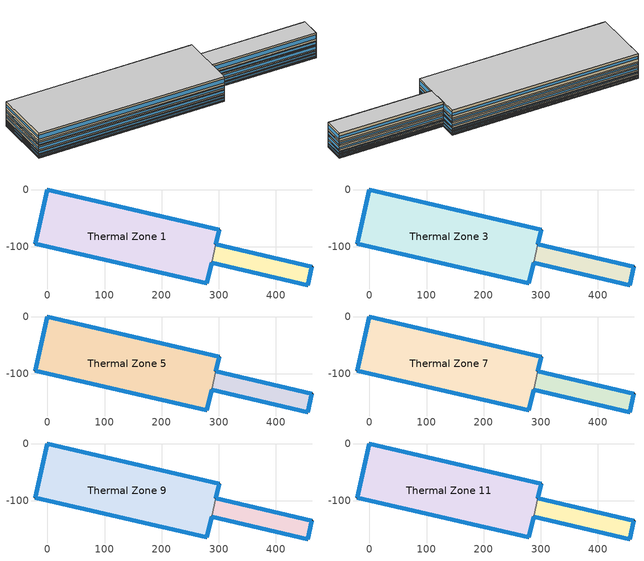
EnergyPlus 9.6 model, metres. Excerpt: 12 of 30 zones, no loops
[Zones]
Thermal Zone 1
 floor ground (ExtSlabCarpet): 0,0 300.84,-69.45 294.81,-95.55 287.33,-127.97 279.07,-163.74 -21.77,-94.29 z0
 wall outside (Ext Wall): 294.81,-95.55 300.84,-69.45 0,0 -21.77,-94.29 279.07,-163.74 287.33,-127.97 z0:1.77
 wall to Thermal Zone 2 (Interior Wall): 287.33,-127.97 294.81,-95.55 z0:1.77
 window (Ext Window): -21.76,-94.29 279.06,-163.74 z0.43:1.34; 294.81,-95.54 300.83,-69.46 / 279.07,-163.73 287.32,-127.98 z0.48:1.29; 0,-0.01 -21.77,-94.28 z0.68:1.09; 300.83,-69.45 0.01,0 z0.59:1.18
Thermal Zone 2
 floor ground (ExtSlabCarpet): 294.81,-95.55 463.05,-134.39 455.56,-166.81 287.33,-127.97 z0
 wall outside (Ext Wall): 287.33,-127.97 455.56,-166.81 463.05,-134.39 294.81,-95.55 z0:1.77
 window (Ext Window): 287.34,-127.98 455.55,-166.81 z0.43:1.34; 455.56,-166.8 463.05,-134.4 z0.48:1.29; 463.04,-134.39 294.82,-95.55 z0.59:1.18
Thermal Zone 3
 floor to Thermal Zone 1 (Interior Floor): 0,0 300.84,-69.45 294.81,-95.55 287.33,-127.97 279.07,-163.74 -21.77,-94.29 z1.77
 wall outside (Ext Wall): 294.81,-95.55 300.84,-69.45 0,0 -21.77,-94.29 279.07,-163.74 287.33,-127.97 z1.77:6.49
 wall to Thermal Zone 4 (Interior Wall): 287.33,-127.97 294.81,-95.55 z1.77:6.49
 window (Ext Window): -21.76,-94.29 279.06,-163.74 z2.93:5.33; 294.81,-95.54 300.83,-69.46 / 279.07,-163.73 287.32,-127.98 z3.04:5.22; 0,-0.01 -21.77,-94.28 z3.59:4.67; 300.83,-69.45 0.01,0 z3.35:4.91
Thermal Zone 4
 floor to Thermal Zone 2 (Interior Floor): 294.81,-95.55 463.05,-134.39 455.56,-166.81 287.33,-127.97 z1.77
 wall outside (Ext Wall): 287.33,-127.97 455.56,-166.81 463.05,-134.39 294.81,-95.55 z1.77:6.49
 window (Ext Window): 287.34,-127.98 455.55,-166.81 z2.93:5.33; 455.56,-166.8 463.05,-134.4 z3.04:5.22; 463.04,-134.39 294.82,-95.55 z3.35:4.91
Thermal Zone 5
 floor to Thermal Zone 3 (Interior Floor): 0,0 300.84,-69.45 294.81,-95.55 287.33,-127.97 279.07,-163.74 -21.77,-94.29 z6.49
 wall outside (Ext Wall): 294.81,-95.55 300.84,-69.45 0,0 -21.77,-94.29 279.07,-163.74 287.33,-127.97 z6.49:12.33
 wall to Thermal Zone 6 (Interior Wall): 287.33,-127.97 294.81,-95.55 z6.49:12.33
 window (Ext Window): -21.76,-94.29 279.06,-163.74 z7.92:10.9; 294.81,-95.54 300.83,-69.46 / 279.07,-163.73 287.32,-127.98 z8.07:10.75; 0,-0.01 -21.77,-94.28 z8.74:10.08; 300.83,-69.45 0.01,0 z8.45:10.37
Thermal Zone 6
 floor to Thermal Zone 4 (Interior Floor): 294.81,-95.55 463.05,-134.39 455.56,-166.81 287.33,-127.97 z6.49
 wall outside (Ext Wall): 287.33,-127.97 455.56,-166.81 463.05,-134.39 294.81,-95.55 z6.49:12.33
 window (Ext Window): 287.34,-127.98 455.55,-166.81 z7.92:10.9; 455.56,-166.8 463.05,-134.4 z8.07:10.75; 463.04,-134.39 294.82,-95.55 z8.45:10.37
Thermal Zone 7
 floor to Thermal Zone 5 (Interior Floor): 0,0 300.84,-69.45 294.81,-95.55 287.33,-127.97 279.07,-163.74 -21.77,-94.29 z12.33
 wall outside (Ext Wall): 294.81,-95.55 300.84,-69.45 0,0 -21.77,-94.29 279.07,-163.74 287.33,-127.97 z12.33:21.29
 wall to Thermal Zone 8 (Interior Wall): 287.33,-127.97 294.81,-95.55 z12.33:21.29
 window (Ext Window): -21.76,-94.29 279.06,-163.74 z14.53:19.09; 294.81,-95.54 300.83,-69.46 / 279.07,-163.73 287.32,-127.98 z14.75:18.87; 0,-0.01 -21.77,-94.28 z15.78:17.84; 300.83,-69.45 0.01,0 z15.33:18.29
Thermal Zone 8
 floor to Thermal Zone 6 (Interior Floor): 294.81,-95.55 463.05,-134.39 455.56,-166.81 287.33,-127.97 z12.33
 wall outside (Ext Wall): 287.33,-127.97 455.56,-166.81 463.05,-134.39 294.81,-95.55 z12.33:21.29
 window (Ext Window): 287.34,-127.98 455.55,-166.81 z14.53:19.09; 455.56,-166.8 463.05,-134.4 z14.75:18.87; 463.04,-134.39 294.82,-95.55 z15.33:18.29
Thermal Zone 9
 floor to Thermal Zone 7 (Interior Floor): 0,0 300.84,-69.45 294.81,-95.55 287.33,-127.97 279.07,-163.74 -21.77,-94.29 z21.29
 wall outside (Ext Wall): 294.81,-95.55 300.84,-69.45 0,0 -21.77,-94.29 279.07,-163.74 287.33,-127.97 z21.29:28.87
 wall to Thermal Zone 10 (Interior Wall): 287.33,-127.97 294.81,-95.55 z21.29:28.87
 window (Ext Window): -21.76,-94.29 279.06,-163.74 z23.15:27.01; 294.81,-95.54 300.83,-69.46 / 279.07,-163.73 287.32,-127.98 z23.34:26.82; 0,-0.01 -21.77,-94.28 z24.21:25.95; 300.83,-69.45 0.01,0 z23.83:26.33
Thermal Zone 10
 floor to Thermal Zone 8 (Interior Floor): 294.81,-95.55 463.05,-134.39 455.56,-166.81 287.33,-127.97 z21.29
 wall outside (Ext Wall): 287.33,-127.97 455.56,-166.81 463.05,-134.39 294.81,-95.55 z21.29:28.87
 window (Ext Window): 287.34,-127.98 455.55,-166.81 z23.15:27.01; 455.56,-166.8 463.05,-134.4 z23.34:26.82; 463.04,-134.39 294.82,-95.55 z23.83:26.33
Thermal Zone 11
 floor to Thermal Zone 9 (Interior Floor): 0,0 300.84,-69.45 294.81,-95.55 287.33,-127.97 279.07,-163.74 -21.77,-94.29 z28.87
 wall outside (Ext Wall): 294.81,-95.55 300.84,-69.45 0,0 -21.77,-94.29 279.07,-163.74 287.33,-127.97 z28.87:42.75
 wall to Thermal Zone 12 (Interior Wall): 287.33,-127.97 294.81,-95.55 z28.87:42.75
 window (Ext Window): -21.76,-94.29 279.06,-163.74 z32.27:39.35; 294.81,-95.54 300.83,-69.46 / 279.07,-163.73 287.32,-127.98 z32.62:39; 0,-0.01 -21.77,-94.28 z34.21:37.41; 300.83,-69.45 0.01,0 z33.52:38.1
 ceiling to Thermal Zone 13 (Interior Ceiling): -21.77,-94.29 279.07,-163.74 287.33,-127.97 294.81,-95.55 300.84,-69.45 0,0 z42.75
Thermal Zone 12
 floor to Thermal Zone 10 (Interior Floor): 294.81,-95.55 463.05,-134.39 455.56,-166.81 287.33,-127.97 z28.87
 wall outside (Ext Wall): 287.33,-127.97 455.56,-166.81 463.05,-134.39 294.81,-95.55 z28.87:42.75
 window (Ext Window): 287.34,-127.98 455.55,-166.81 z32.27:39.35; 455.56,-166.8 463.05,-134.4 z32.62:39; 463.04,-134.39 294.82,-95.55 z33.52:38.1
 ceiling to Thermal Zone 14 (Interior Ceiling): 287.33,-127.97 455.56,-166.81 463.05,-134.39 294.81,-95.55 z42.75
[Building]
Building 1: North Axis {deg}=-0
[Site:Location]
Washington Dc Dulles IntL Ar: Latitude {deg}=38.98; Longitude {deg}=-77.47; Time Zone {hr}=-5; Elevation {m}=82
[SizingPeriod:DesignDay] Month=7; Day of Month=21; Day Type=SummerDesignDay; Daily Dry-Bulb Temperature Range {deltaC}=14.4; Dry-Bulb Temperature Range Modifier Type=DefaultMultipliers; Barometric Pressure {Pa}=86790; Wind Speed {m/s}=5; Wind Direction {deg}=340; Rain Indicator=No; Snow Indicator=No; Daylight Saving Time Indicator=No; Solar Model Indicator=ASHRAETau; ASHRAE Clear Sky Optical Depth for Beam Irradiance (taub)=0.339; ASHRAE Clear Sky Optical Depth for Diffuse Irradiance (taud)=2.366; Begin Environment Reset Mode=FullResetAtBeginEnvironment
Name | Maximum Dry-Bulb Temperature {C} | Humidity Condition Type | Wetbulb or DewPoint at Maximum Dry-Bulb {C} | Enthalpy at Maximum Dry-Bulb {J/kg}
SALT-LAKE-CITY-IAP Ann Clg .4% Condns DB=>MWB | 36.5 | Wetbulb | 17.1
SALT-LAKE-CITY-IAP Ann Clg .4% Condns DP=>MDB | 22.5 | Dewpoint | 15.6
SALT-LAKE-CITY-IAP Ann Clg .4% Condns Enth=>MDB | 30.8 | Enthalpy |  | 59300
SALT-LAKE-CITY-IAP Ann Clg .4% Condns WB=>MDB | 31.2 | Wetbulb | 19
[Material] Thermal Absorptance=0.9
Name | Roughness | Thickness m | Conductivity W/m-K | Density kg/m3 | Specific Heat J/kg-K | Solar Absorptance | Visible Absorptance
wall concrete | MediumRough | 0.03 | 0.5 | 2243 | 837 | 0.65 | 0.65
Wall Insulation [18] | MediumRough | 0.1693 | 0.049 | 265 | 836.8 | 0.7 | 0.7
F16 Acoustic tile | MediumSmooth | 0.0191 | 0.06 | 368 | 590 | 0.3 | 0.3
M11 100mm lightweight concrete | MediumRough | 0.1016 | 0.53 | 1280 | 840 | 0.5 | 0.5
MAT-CC05 4 HW CONCRETE | Rough | 0.1016 | 1.311 | 2240 | 836.8 | 0.85 | 0.85
G01a 19mm gypsum board | MediumSmooth | 0.019 | 0.16 | 800 | 1090 | 0.4 | 0.4
[Material:AirGap]
Name | Thermal Resistance m2-K/W
F04 Wall air space resistance | 0.15
F05 Ceiling air space resistance | 0.18
[Material:NoMass]
CP02 CARPET PAD: Roughness=Smooth; Thermal Resistance m2-K/W=0.1; Thermal Absorptance=0.9; Solar Absorptance=0.8; Visible Absorptance=0.8
[WindowMaterial:SimpleGlazingSystem]
Window Material Simple Glazing System: U-Factor W/m2-K=1.8; Solar Heat Gain Coefficient=0.3
[Construction]
Ext Wall: wall concrete, Wall Insulation [18]
Ext Window: Window Material Simple Glazing System
ExtSlabCarpet: MAT-CC05 4 HW CONCRETE, CP02 CARPET PAD
Interior Ceiling: M11 100mm lightweight concrete, F05 Ceiling air space resistance, F16 Acoustic tile
Interior Floor: F16 Acoustic tile, F05 Ceiling air space resistance, M11 100mm lightweight concrete
Interior Wall: G01a 19mm gypsum board, F04 Wall air space resistance, G01a 19mm gypsum board
[Zone]
Thermal Zone 1; Thermal Zone 2: 103, 0, 0, 0, , 1, , , , , , Yes
Thermal Zone 3; Thermal Zone 4: 103, 0, 0, 1.77, , 1, , , , , , Yes
Thermal Zone 5; Thermal Zone 6: 103, 0, 0, 6.49, , 1, , , , , , Yes
Thermal Zone 7; Thermal Zone 8: 103, 0, 0, 12.33, , 1, , , , , , Yes
Thermal Zone 9; Thermal Zone 10: 103, 0, 0, 21.29, , 1, , , , , , Yes
Thermal Zone 11; Thermal Zone 12: 103, 0, 0, 28.87, , 1, , , , , , Yes
[AvailabilityManager:NightCycle] Applicability Schedule=Always On Discrete; Fan Schedule=Always On Discrete hvac_library; Control Type=CycleOnAnyZoneFansOnly; Thermostat Tolerance deltaC=1; Cycling Run Time Control Type=FixedRunTime; Cycling Run Time s=3600
Availability Manager Night Cycle 1; Availability Manager Night Cycle 2; Availability Manager Night Cycle 3
[AvailabilityManager:Scheduled] Schedule=Always On Discrete
Air Loop HVAC Outdoor Air System 1 Availability Manager; Air Loop HVAC Outdoor Air System 2 Availability Manager; Air Loop HVAC Outdoor Air System 3 Availability Manager
[Schedule:Constant] Hourly Value=1
Always On Discrete hvac_library; Always On Discrete
